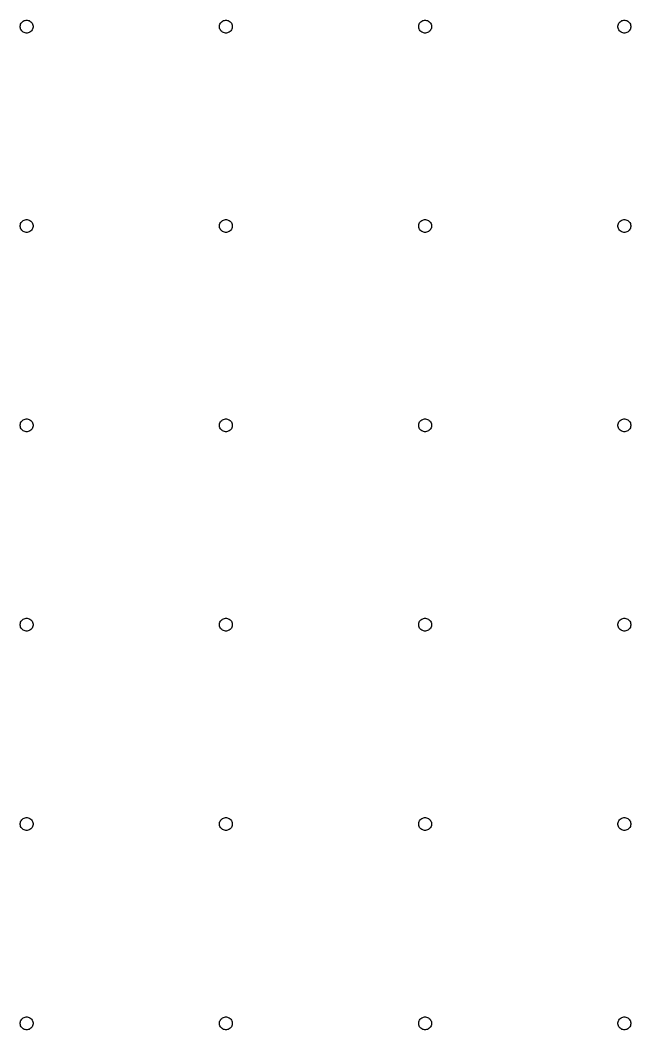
# Model space of a CAD drawing. Extents: x 184 to 397, y -389 to -28.
# Drawn here: x 184.4 to 291.6, y -389.2 to -212 of the extents above; entities that cross this region are included whole.
import ezdxf

# ---------------------------------------------------------------- set-up
doc = ezdxf.new("R2010")
doc.units = 0
doc.layers.add('BLACK', color=7, linetype='CONTINUOUS')

msp = doc.modelspace()

# ---------------------------------------------------------------- linework, layer by layer
at = {"layer": 'BLACK', "linetype": 'CONTINUOUS'}
for p, q in [((184.401222, -212.836206), (184.456016, -212.667567)), ((184.456016, -212.667567), (184.536517, -212.509576)), ((184.536517, -212.509576), (184.640741, -212.366123)), ((184.640741, -212.366123), (184.766124, -212.24074)), ((184.766124, -212.24074), (184.909577, -212.136516)), ((184.909577, -212.136516), (185.067568, -212.056015)), ((185.067568, -212.056015), (185.236207, -212.001221)), ((185.236207, -212.001221), (185.411341, -211.973482)), ((185.411341, -211.973482), (185.588659, -211.973482)), ((185.588659, -211.973482), (185.763793, -212.001221)), ((185.763793, -212.001221), (185.932432, -212.056015)), ((185.932432, -212.056015), (186.090423, -212.136516)), ((186.090423, -212.136516), (186.233876, -212.24074)), ((186.233876, -212.24074), (186.359259, -212.366123)), ((186.359259, -212.366123), (186.463483, -212.509576)), ((186.463483, -212.509576), (186.543984, -212.667567)), ((186.543984, -212.667567), (186.598778, -212.836206)), ((219.401222, -212.836206), (219.456016, -212.667567)), ((219.456016, -212.667567), (219.536517, -212.509576)), ((219.536517, -212.509576), (219.640741, -212.366123)), ((219.640741, -212.366123), (219.766124, -212.24074)), ((219.766124, -212.24074), (219.909577, -212.136516)), ((219.909577, -212.136516), (220.067568, -212.056015)), ((220.067568, -212.056015), (220.236207, -212.001221)), ((220.236207, -212.001221), (220.411341, -211.973482)), ((220.411341, -211.973482), (220.588659, -211.973482)), ((220.588659, -211.973482), (220.763793, -212.001221)), ((220.763793, -212.001221), (220.932432, -212.056015)), ((220.932432, -212.056015), (221.090423, -212.136516)), ((221.090423, -212.136516), (221.233876, -212.24074)), ((221.233876, -212.24074), (221.359259, -212.366123)), ((221.359259, -212.366123), (221.463483, -212.509576)), ((221.463483, -212.509576), (221.543984, -212.667567)), ((221.543984, -212.667567), (221.598778, -212.836206)), ((254.401222, -212.836206), (254.456016, -212.667567)), ((254.456016, -212.667567), (254.536517, -212.509576)), ((254.536517, -212.509576), (254.640741, -212.366123)), ((254.640741, -212.366123), (254.766124, -212.24074)), ((254.766124, -212.24074), (254.909577, -212.136516)), ((254.909577, -212.136516), (255.067568, -212.056015)), ((255.067568, -212.056015), (255.236207, -212.001221)), ((255.236207, -212.001221), (255.411341, -211.973482)), ((255.411341, -211.973482), (255.588659, -211.973482)), ((255.588659, -211.973482), (255.763793, -212.001221)), ((255.763793, -212.001221), (255.932432, -212.056015)), ((255.932432, -212.056015), (256.090423, -212.136516)), ((256.090423, -212.136516), (256.233876, -212.24074)), ((256.233876, -212.24074), (256.359259, -212.366123)), ((256.359259, -212.366123), (256.463483, -212.509576)), ((256.463483, -212.509576), (256.543984, -212.667567)), ((256.543984, -212.667567), (256.598778, -212.836206)), ((289.401222, -212.836206), (289.456016, -212.667567)), ((289.456016, -212.667567), (289.536517, -212.509576)), ((289.536517, -212.509576), (289.640741, -212.366123)), ((289.640741, -212.366123), (289.766124, -212.24074)), ((289.766124, -212.24074), (289.909577, -212.136516)), ((289.909577, -212.136516), (290.067568, -212.056015)), ((290.067568, -212.056015), (290.236207, -212.001221)), ((290.236207, -212.001221), (290.411341, -211.973482)), ((290.411341, -211.973482), (290.588659, -211.973482)), ((290.588659, -211.973482), (290.763793, -212.001221)), ((290.763793, -212.001221), (290.932432, -212.056015)), ((290.932432, -212.056015), (291.090423, -212.136516)), ((291.090423, -212.136516), (291.233876, -212.24074)), ((291.233876, -212.24074), (291.359259, -212.366123)), ((291.359259, -212.366123), (291.463483, -212.509576)), ((291.463483, -212.509576), (291.543984, -212.667567)), ((291.543984, -212.667567), (291.598778, -212.836206)), ((184.373483, -213.01134), (184.401222, -212.836206)), ((184.373483, -213.188658), (184.373483, -213.01134)), ((184.401222, -213.363792), (184.373483, -213.188658)), ((184.456016, -213.532431), (184.401222, -213.363792)), ((184.536517, -213.690422), (184.456016, -213.532431)), ((184.640741, -213.833875), (184.536517, -213.690422)), ((184.766124, -213.959258), (184.640741, -213.833875)), ((184.909577, -214.063482), (184.766124, -213.959258)), ((185.067568, -214.143983), (184.909577, -214.063482)), ((185.236207, -214.198777), (185.067568, -214.143983)), ((185.411341, -214.226516), (185.236207, -214.198777)), ((185.588659, -214.226516), (185.411341, -214.226516)), ((185.763793, -214.198777), (185.588659, -214.226516)), ((185.932432, -214.143983), (185.763793, -214.198777)), ((186.090423, -214.063482), (185.932432, -214.143983)), ((186.233876, -213.959258), (186.090423, -214.063482)), ((186.359259, -213.833875), (186.233876, -213.959258)), ((186.463483, -213.690422), (186.359259, -213.833875)), ((186.543984, -213.532431), (186.463483, -213.690422)), ((186.598778, -213.363792), (186.543984, -213.532431)), ((186.598778, -212.836206), (186.626517, -213.01134)), ((186.626517, -213.188658), (186.598778, -213.363792)), ((186.626517, -213.01134), (186.626517, -213.188658)), ((219.373483, -213.01134), (219.401222, -212.836206)), ((219.373483, -213.188658), (219.373483, -213.01134)), ((219.401222, -213.363792), (219.373483, -213.188658)), ((219.456016, -213.532431), (219.401222, -213.363792)), ((219.536517, -213.690422), (219.456016, -213.532431)), ((219.640741, -213.833875), (219.536517, -213.690422)), ((219.766124, -213.959258), (219.640741, -213.833875)), ((219.909577, -214.063482), (219.766124, -213.959258)), ((220.067568, -214.143983), (219.909577, -214.063482)), ((220.236207, -214.198777), (220.067568, -214.143983)), ((220.411341, -214.226516), (220.236207, -214.198777)), ((220.588659, -214.226516), (220.411341, -214.226516)), ((220.763793, -214.198777), (220.588659, -214.226516)), ((220.932432, -214.143983), (220.763793, -214.198777)), ((221.090423, -214.063482), (220.932432, -214.143983)), ((221.233876, -213.959258), (221.090423, -214.063482)), ((221.359259, -213.833875), (221.233876, -213.959258)), ((221.463483, -213.690422), (221.359259, -213.833875)), ((221.543984, -213.532431), (221.463483, -213.690422)), ((221.598778, -213.363792), (221.543984, -213.532431)), ((221.598778, -212.836206), (221.626517, -213.01134)), ((221.626517, -213.188658), (221.598778, -213.363792)), ((221.626517, -213.01134), (221.626517, -213.188658)), ((254.373483, -213.01134), (254.401222, -212.836206)), ((254.373483, -213.188658), (254.373483, -213.01134)), ((254.401222, -213.363792), (254.373483, -213.188658)), ((254.456016, -213.532431), (254.401222, -213.363792)), ((254.536517, -213.690422), (254.456016, -213.532431)), ((254.640741, -213.833875), (254.536517, -213.690422)), ((254.766124, -213.959258), (254.640741, -213.833875)), ((254.909577, -214.063482), (254.766124, -213.959258)), ((255.067568, -214.143983), (254.909577, -214.063482)), ((255.236207, -214.198777), (255.067568, -214.143983)), ((255.411341, -214.226516), (255.236207, -214.198777)), ((255.588659, -214.226516), (255.411341, -214.226516)), ((255.763793, -214.198777), (255.588659, -214.226516)), ((255.932432, -214.143983), (255.763793, -214.198777)), ((256.090423, -214.063482), (255.932432, -214.143983)), ((256.233876, -213.959258), (256.090423, -214.063482)), ((256.359259, -213.833875), (256.233876, -213.959258)), ((256.463483, -213.690422), (256.359259, -213.833875)), ((256.543984, -213.532431), (256.463483, -213.690422)), ((256.598778, -213.363792), (256.543984, -213.532431)), ((256.598778, -212.836206), (256.626517, -213.01134)), ((256.626517, -213.188658), (256.598778, -213.363792)), ((256.626517, -213.01134), (256.626517, -213.188658)), ((289.373483, -213.01134), (289.401222, -212.836206)), ((289.373483, -213.188658), (289.373483, -213.01134)), ((289.401222, -213.363792), (289.373483, -213.188658)), ((289.456016, -213.532431), (289.401222, -213.363792)), ((289.536517, -213.690422), (289.456016, -213.532431)), ((289.640741, -213.833875), (289.536517, -213.690422)), ((289.766124, -213.959258), (289.640741, -213.833875)), ((289.909577, -214.063482), (289.766124, -213.959258)), ((290.067568, -214.143983), (289.909577, -214.063482)), ((290.236207, -214.198777), (290.067568, -214.143983)), ((290.411341, -214.226516), (290.236207, -214.198777)), ((290.588659, -214.226516), (290.411341, -214.226516)), ((290.763793, -214.198777), (290.588659, -214.226516)), ((290.932432, -214.143983), (290.763793, -214.198777)), ((291.090423, -214.063482), (290.932432, -214.143983)), ((291.233876, -213.959258), (291.090423, -214.063482)), ((291.359259, -213.833875), (291.233876, -213.959258)), ((291.463483, -213.690422), (291.359259, -213.833875)), ((291.543984, -213.532431), (291.463483, -213.690422)), ((291.598778, -213.363792), (291.543984, -213.532431)), ((291.598778, -212.836206), (291.626517, -213.01134)), ((291.626517, -213.188658), (291.598778, -213.363792)), ((291.626517, -213.01134), (291.626517, -213.188658)), ((184.373483, -248.01134), (184.401222, -247.836206)), ((184.373483, -248.188658), (184.373483, -248.01134)), ((184.401222, -247.836206), (184.456016, -247.667567)), ((184.456016, -247.667567), (184.536517, -247.509576)), ((184.536517, -247.509576), (184.640741, -247.366123)), ((184.640741, -247.366123), (184.766124, -247.24074)), ((184.766124, -247.24074), (184.909577, -247.136516)), ((184.909577, -247.136516), (185.067568, -247.056015)), ((185.067568, -247.056015), (185.236207, -247.001221)), ((185.236207, -247.001221), (185.411341, -246.973482)), ((185.411341, -246.973482), (185.588659, -246.973482)), ((185.588659, -246.973482), (185.763793, -247.001221)), ((185.763793, -247.001221), (185.932432, -247.056015)), ((185.932432, -247.056015), (186.090423, -247.136516)), ((186.090423, -247.136516), (186.233876, -247.24074)), ((186.233876, -247.24074), (186.359259, -247.366123)), ((186.359259, -247.366123), (186.463483, -247.509576)), ((186.463483, -247.509576), (186.543984, -247.667567)), ((186.543984, -247.667567), (186.598778, -247.836206)), ((186.598778, -247.836206), (186.626517, -248.01134)), ((186.626517, -248.01134), (186.626517, -248.188658)), ((219.373483, -248.01134), (219.401222, -247.836206)), ((219.373483, -248.188658), (219.373483, -248.01134)), ((219.401222, -247.836206), (219.456016, -247.667567)), ((219.456016, -247.667567), (219.536517, -247.509576)), ((219.536517, -247.509576), (219.640741, -247.366123)), ((219.640741, -247.366123), (219.766124, -247.24074)), ((219.766124, -247.24074), (219.909577, -247.136516)), ((219.909577, -247.136516), (220.067568, -247.056015)), ((220.067568, -247.056015), (220.236207, -247.001221)), ((220.236207, -247.001221), (220.411341, -246.973482)), ((220.411341, -246.973482), (220.588659, -246.973482)), ((220.588659, -246.973482), (220.763793, -247.001221)), ((220.763793, -247.001221), (220.932432, -247.056015)), ((220.932432, -247.056015), (221.090423, -247.136516)), ((221.090423, -247.136516), (221.233876, -247.24074)), ((221.233876, -247.24074), (221.359259, -247.366123)), ((221.359259, -247.366123), (221.463483, -247.509576)), ((221.463483, -247.509576), (221.543984, -247.667567)), ((221.543984, -247.667567), (221.598778, -247.836206)), ((221.598778, -247.836206), (221.626517, -248.01134)), ((221.626517, -248.01134), (221.626517, -248.188658)), ((254.373483, -248.01134), (254.401222, -247.836206)), ((254.373483, -248.188658), (254.373483, -248.01134)), ((254.401222, -247.836206), (254.456016, -247.667567)), ((254.456016, -247.667567), (254.536517, -247.509576)), ((254.536517, -247.509576), (254.640741, -247.366123)), ((254.640741, -247.366123), (254.766124, -247.24074)), ((254.766124, -247.24074), (254.909577, -247.136516)), ((254.909577, -247.136516), (255.067568, -247.056015)), ((255.067568, -247.056015), (255.236207, -247.001221)), ((255.236207, -247.001221), (255.411341, -246.973482)), ((255.411341, -246.973482), (255.588659, -246.973482)), ((255.588659, -246.973482), (255.763793, -247.001221)), ((255.763793, -247.001221), (255.932432, -247.056015)), ((255.932432, -247.056015), (256.090423, -247.136516)), ((256.090423, -247.136516), (256.233876, -247.24074)), ((256.233876, -247.24074), (256.359259, -247.366123)), ((256.359259, -247.366123), (256.463483, -247.509576)), ((256.463483, -247.509576), (256.543984, -247.667567)), ((256.543984, -247.667567), (256.598778, -247.836206)), ((256.598778, -247.836206), (256.626517, -248.01134)), ((256.626517, -248.01134), (256.626517, -248.188658)), ((289.373483, -248.01134), (289.401222, -247.836206)), ((289.373483, -248.188658), (289.373483, -248.01134)), ((289.401222, -247.836206), (289.456016, -247.667567)), ((289.456016, -247.667567), (289.536517, -247.509576)), ((289.536517, -247.509576), (289.640741, -247.366123)), ((289.640741, -247.366123), (289.766124, -247.24074)), ((289.766124, -247.24074), (289.909577, -247.136516)), ((289.909577, -247.136516), (290.067568, -247.056015)), ((290.067568, -247.056015), (290.236207, -247.001221)), ((290.236207, -247.001221), (290.411341, -246.973482)), ((290.411341, -246.973482), (290.588659, -246.973482)), ((290.588659, -246.973482), (290.763793, -247.001221)), ((290.763793, -247.001221), (290.932432, -247.056015)), ((290.932432, -247.056015), (291.090423, -247.136516)), ((291.090423, -247.136516), (291.233876, -247.24074)), ((291.233876, -247.24074), (291.359259, -247.366123)), ((291.359259, -247.366123), (291.463483, -247.509576)), ((291.463483, -247.509576), (291.543984, -247.667567)), ((291.543984, -247.667567), (291.598778, -247.836206)), ((291.598778, -247.836206), (291.626517, -248.01134)), ((291.626517, -248.01134), (291.626517, -248.188658)), ((184.401222, -248.363792), (184.373483, -248.188658)), ((184.456016, -248.532431), (184.401222, -248.363792)), ((184.536517, -248.690422), (184.456016, -248.532431)), ((184.640741, -248.833875), (184.536517, -248.690422)), ((184.766124, -248.959258), (184.640741, -248.833875)), ((184.909577, -249.063482), (184.766124, -248.959258)), ((185.067568, -249.143983), (184.909577, -249.063482)), ((185.236207, -249.198777), (185.067568, -249.143983)), ((185.411341, -249.226516), (185.236207, -249.198777)), ((185.588659, -249.226516), (185.411341, -249.226516)), ((185.763793, -249.198777), (185.588659, -249.226516)), ((185.932432, -249.143983), (185.763793, -249.198777)), ((186.090423, -249.063482), (185.932432, -249.143983)), ((186.233876, -248.959258), (186.090423, -249.063482)), ((186.359259, -248.833875), (186.233876, -248.959258)), ((186.463483, -248.690422), (186.359259, -248.833875)), ((186.543984, -248.532431), (186.463483, -248.690422)), ((186.598778, -248.363792), (186.543984, -248.532431)), ((186.626517, -248.188658), (186.598778, -248.363792)), ((219.401222, -248.363792), (219.373483, -248.188658)), ((219.456016, -248.532431), (219.401222, -248.363792)), ((219.536517, -248.690422), (219.456016, -248.532431)), ((219.640741, -248.833875), (219.536517, -248.690422)), ((219.766124, -248.959258), (219.640741, -248.833875)), ((219.909577, -249.063482), (219.766124, -248.959258)), ((220.067568, -249.143983), (219.909577, -249.063482)), ((220.236207, -249.198777), (220.067568, -249.143983)), ((220.411341, -249.226516), (220.236207, -249.198777)), ((220.588659, -249.226516), (220.411341, -249.226516)), ((220.763793, -249.198777), (220.588659, -249.226516)), ((220.932432, -249.143983), (220.763793, -249.198777)), ((221.090423, -249.063482), (220.932432, -249.143983)), ((221.233876, -248.959258), (221.090423, -249.063482)), ((221.359259, -248.833875), (221.233876, -248.959258)), ((221.463483, -248.690422), (221.359259, -248.833875)), ((221.543984, -248.532431), (221.463483, -248.690422)), ((221.598778, -248.363792), (221.543984, -248.532431)), ((221.626517, -248.188658), (221.598778, -248.363792)), ((254.401222, -248.363792), (254.373483, -248.188658)), ((254.456016, -248.532431), (254.401222, -248.363792)), ((254.536517, -248.690422), (254.456016, -248.532431)), ((254.640741, -248.833875), (254.536517, -248.690422)), ((254.766124, -248.959258), (254.640741, -248.833875)), ((254.909577, -249.063482), (254.766124, -248.959258)), ((255.067568, -249.143983), (254.909577, -249.063482)), ((255.236207, -249.198777), (255.067568, -249.143983)), ((255.411341, -249.226516), (255.236207, -249.198777)), ((255.588659, -249.226516), (255.411341, -249.226516)), ((255.763793, -249.198777), (255.588659, -249.226516)), ((255.932432, -249.143983), (255.763793, -249.198777)), ((256.090423, -249.063482), (255.932432, -249.143983)), ((256.233876, -248.959258), (256.090423, -249.063482)), ((256.359259, -248.833875), (256.233876, -248.959258)), ((256.463483, -248.690422), (256.359259, -248.833875)), ((256.543984, -248.532431), (256.463483, -248.690422)), ((256.598778, -248.363792), (256.543984, -248.532431)), ((256.626517, -248.188658), (256.598778, -248.363792)), ((289.401222, -248.363792), (289.373483, -248.188658)), ((289.456016, -248.532431), (289.401222, -248.363792)), ((289.536517, -248.690422), (289.456016, -248.532431)), ((289.640741, -248.833875), (289.536517, -248.690422)), ((289.766124, -248.959258), (289.640741, -248.833875)), ((289.909577, -249.063482), (289.766124, -248.959258)), ((290.067568, -249.143983), (289.909577, -249.063482)), ((290.236207, -249.198777), (290.067568, -249.143983)), ((290.411341, -249.226516), (290.236207, -249.198777)), ((290.588659, -249.226516), (290.411341, -249.226516)), ((290.763793, -249.198777), (290.588659, -249.226516)), ((290.932432, -249.143983), (290.763793, -249.198777)), ((291.090423, -249.063482), (290.932432, -249.143983)), ((291.233876, -248.959258), (291.090423, -249.063482)), ((291.359259, -248.833875), (291.233876, -248.959258)), ((291.463483, -248.690422), (291.359259, -248.833875)), ((291.543984, -248.532431), (291.463483, -248.690422)), ((291.598778, -248.363792), (291.543984, -248.532431)), ((291.626517, -248.188658), (291.598778, -248.363792)), ((184.373483, -283.01134), (184.401222, -282.836206)), ((184.373483, -283.188658), (184.373483, -283.01134)), ((184.401222, -283.363792), (184.373483, -283.188658)), ((184.401222, -282.836206), (184.456016, -282.667567)), ((184.456016, -283.532431), (184.401222, -283.363792)), ((184.456016, -282.667567), (184.536517, -282.509576)), ((184.536517, -283.690422), (184.456016, -283.532431)), ((184.536517, -282.509576), (184.640741, -282.366123)), ((184.640741, -282.366123), (184.766124, -282.24074)), ((184.766124, -282.24074), (184.909577, -282.136516)), ((184.909577, -282.136516), (185.067568, -282.056015)), ((185.067568, -282.056015), (185.236207, -282.001221)), ((185.236207, -282.001221), (185.411341, -281.973482)), ((185.411341, -281.973482), (185.588659, -281.973482)), ((185.588659, -281.973482), (185.763793, -282.001221)), ((185.763793, -282.001221), (185.932432, -282.056015)), ((185.932432, -282.056015), (186.090423, -282.136516)), ((186.090423, -282.136516), (186.233876, -282.24074)), ((186.233876, -282.24074), (186.359259, -282.366123)), ((186.359259, -282.366123), (186.463483, -282.509576)), ((186.463483, -282.509576), (186.543984, -282.667567)), ((186.543984, -283.532431), (186.463483, -283.690422)), ((186.543984, -282.667567), (186.598778, -282.836206)), ((186.598778, -283.363792), (186.543984, -283.532431)), ((186.598778, -282.836206), (186.626517, -283.01134)), ((186.626517, -283.188658), (186.598778, -283.363792)), ((186.626517, -283.01134), (186.626517, -283.188658)), ((219.373483, -283.01134), (219.401222, -282.836206)), ((219.373483, -283.188658), (219.373483, -283.01134)), ((219.401222, -283.363792), (219.373483, -283.188658)), ((219.401222, -282.836206), (219.456016, -282.667567)), ((219.456016, -283.532431), (219.401222, -283.363792)), ((219.456016, -282.667567), (219.536517, -282.509576)), ((219.536517, -283.690422), (219.456016, -283.532431)), ((219.536517, -282.509576), (219.640741, -282.366123)), ((219.640741, -282.366123), (219.766124, -282.24074)), ((219.766124, -282.24074), (219.909577, -282.136516)), ((219.909577, -282.136516), (220.067568, -282.056015)), ((220.067568, -282.056015), (220.236207, -282.001221)), ((220.236207, -282.001221), (220.411341, -281.973482)), ((220.411341, -281.973482), (220.588659, -281.973482)), ((220.588659, -281.973482), (220.763793, -282.001221)), ((220.763793, -282.001221), (220.932432, -282.056015)), ((220.932432, -282.056015), (221.090423, -282.136516)), ((221.090423, -282.136516), (221.233876, -282.24074)), ((221.233876, -282.24074), (221.359259, -282.366123)), ((221.359259, -282.366123), (221.463483, -282.509576)), ((221.463483, -282.509576), (221.543984, -282.667567)), ((221.543984, -283.532431), (221.463483, -283.690422)), ((221.543984, -282.667567), (221.598778, -282.836206)), ((221.598778, -283.363792), (221.543984, -283.532431)), ((221.598778, -282.836206), (221.626517, -283.01134)), ((221.626517, -283.188658), (221.598778, -283.363792)), ((221.626517, -283.01134), (221.626517, -283.188658)), ((254.373483, -283.01134), (254.401222, -282.836206)), ((254.373483, -283.188658), (254.373483, -283.01134)), ((254.401222, -283.363792), (254.373483, -283.188658)), ((254.401222, -282.836206), (254.456016, -282.667567)), ((254.456016, -283.532431), (254.401222, -283.363792)), ((254.456016, -282.667567), (254.536517, -282.509576)), ((254.536517, -283.690422), (254.456016, -283.532431)), ((254.536517, -282.509576), (254.640741, -282.366123)), ((254.640741, -282.366123), (254.766124, -282.24074)), ((254.766124, -282.24074), (254.909577, -282.136516)), ((254.909577, -282.136516), (255.067568, -282.056015)), ((255.067568, -282.056015), (255.236207, -282.001221)), ((255.236207, -282.001221), (255.411341, -281.973482)), ((255.411341, -281.973482), (255.588659, -281.973482)), ((255.588659, -281.973482), (255.763793, -282.001221)), ((255.763793, -282.001221), (255.932432, -282.056015)), ((255.932432, -282.056015), (256.090423, -282.136516)), ((256.090423, -282.136516), (256.233876, -282.24074)), ((256.233876, -282.24074), (256.359259, -282.366123)), ((256.359259, -282.366123), (256.463483, -282.509576)), ((256.463483, -282.509576), (256.543984, -282.667567)), ((256.543984, -283.532431), (256.463483, -283.690422)), ((256.543984, -282.667567), (256.598778, -282.836206)), ((256.598778, -283.363792), (256.543984, -283.532431)), ((256.598778, -282.836206), (256.626517, -283.01134)), ((256.626517, -283.188658), (256.598778, -283.363792)), ((256.626517, -283.01134), (256.626517, -283.188658)), ((289.373483, -283.01134), (289.401222, -282.836206)), ((289.373483, -283.188658), (289.373483, -283.01134)), ((289.401222, -283.363792), (289.373483, -283.188658)), ((289.401222, -282.836206), (289.456016, -282.667567)), ((289.456016, -283.532431), (289.401222, -283.363792)), ((289.456016, -282.667567), (289.536517, -282.509576)), ((289.536517, -283.690422), (289.456016, -283.532431)), ((289.536517, -282.509576), (289.640741, -282.366123)), ((289.640741, -282.366123), (289.766124, -282.24074)), ((289.766124, -282.24074), (289.909577, -282.136516)), ((289.909577, -282.136516), (290.067568, -282.056015)), ((290.067568, -282.056015), (290.236207, -282.001221)), ((290.236207, -282.001221), (290.411341, -281.973482)), ((290.411341, -281.973482), (290.588659, -281.973482)), ((290.588659, -281.973482), (290.763793, -282.001221)), ((290.763793, -282.001221), (290.932432, -282.056015)), ((290.932432, -282.056015), (291.090423, -282.136516)), ((291.090423, -282.136516), (291.233876, -282.24074)), ((291.233876, -282.24074), (291.359259, -282.366123)), ((291.359259, -282.366123), (291.463483, -282.509576)), ((291.463483, -282.509576), (291.543984, -282.667567)), ((291.543984, -283.532431), (291.463483, -283.690422)), ((291.543984, -282.667567), (291.598778, -282.836206)), ((291.598778, -283.363792), (291.543984, -283.532431)), ((291.598778, -282.836206), (291.626517, -283.01134)), ((291.626517, -283.188658), (291.598778, -283.363792)), ((291.626517, -283.01134), (291.626517, -283.188658)), ((184.640741, -283.833875), (184.536517, -283.690422)), ((184.766124, -283.959258), (184.640741, -283.833875)), ((184.909577, -284.063482), (184.766124, -283.959258)), ((185.067568, -284.143983), (184.909577, -284.063482)), ((185.236207, -284.198777), (185.067568, -284.143983)), ((185.411341, -284.226516), (185.236207, -284.198777)), ((185.588659, -284.226516), (185.411341, -284.226516)), ((185.763793, -284.198777), (185.588659, -284.226516)), ((185.932432, -284.143983), (185.763793, -284.198777)), ((186.090423, -284.063482), (185.932432, -284.143983)), ((186.233876, -283.959258), (186.090423, -284.063482)), ((186.359259, -283.833875), (186.233876, -283.959258)), ((186.463483, -283.690422), (186.359259, -283.833875)), ((219.640741, -283.833875), (219.536517, -283.690422)), ((219.766124, -283.959258), (219.640741, -283.833875)), ((219.909577, -284.063482), (219.766124, -283.959258)), ((220.067568, -284.143983), (219.909577, -284.063482)), ((220.236207, -284.198777), (220.067568, -284.143983)), ((220.411341, -284.226516), (220.236207, -284.198777)), ((220.588659, -284.226516), (220.411341, -284.226516)), ((220.763793, -284.198777), (220.588659, -284.226516)), ((220.932432, -284.143983), (220.763793, -284.198777)), ((221.090423, -284.063482), (220.932432, -284.143983)), ((221.233876, -283.959258), (221.090423, -284.063482)), ((221.359259, -283.833875), (221.233876, -283.959258)), ((221.463483, -283.690422), (221.359259, -283.833875)), ((254.640741, -283.833875), (254.536517, -283.690422)), ((254.766124, -283.959258), (254.640741, -283.833875)), ((254.909577, -284.063482), (254.766124, -283.959258)), ((255.067568, -284.143983), (254.909577, -284.063482)), ((255.236207, -284.198777), (255.067568, -284.143983)), ((255.411341, -284.226516), (255.236207, -284.198777)), ((255.588659, -284.226516), (255.411341, -284.226516)), ((255.763793, -284.198777), (255.588659, -284.226516)), ((255.932432, -284.143983), (255.763793, -284.198777)), ((256.090423, -284.063482), (255.932432, -284.143983)), ((256.233876, -283.959258), (256.090423, -284.063482)), ((256.359259, -283.833875), (256.233876, -283.959258)), ((256.463483, -283.690422), (256.359259, -283.833875)), ((289.640741, -283.833875), (289.536517, -283.690422)), ((289.766124, -283.959258), (289.640741, -283.833875)), ((289.909577, -284.063482), (289.766124, -283.959258)), ((290.067568, -284.143983), (289.909577, -284.063482)), ((290.236207, -284.198777), (290.067568, -284.143983)), ((290.411341, -284.226516), (290.236207, -284.198777)), ((290.588659, -284.226516), (290.411341, -284.226516)), ((290.763793, -284.198777), (290.588659, -284.226516)), ((290.932432, -284.143983), (290.763793, -284.198777)), ((291.090423, -284.063482), (290.932432, -284.143983)), ((291.233876, -283.959258), (291.090423, -284.063482)), ((291.359259, -283.833875), (291.233876, -283.959258)), ((291.463483, -283.690422), (291.359259, -283.833875)), ((184.640741, -317.366123), (184.766124, -317.24074)), ((184.766124, -317.24074), (184.909577, -317.136516)), ((184.909577, -317.136516), (185.067568, -317.056015)), ((185.067568, -317.056015), (185.236207, -317.001221)), ((185.236207, -317.001221), (185.411341, -316.973482)), ((185.411341, -316.973482), (185.588659, -316.973482)), ((185.588659, -316.973482), (185.763793, -317.001221)), ((185.763793, -317.001221), (185.932432, -317.056015)), ((185.932432, -317.056015), (186.090423, -317.136516)), ((186.090423, -317.136516), (186.233876, -317.24074)), ((186.233876, -317.24074), (186.359259, -317.366123)), ((219.640741, -317.366123), (219.766124, -317.24074)), ((219.766124, -317.24074), (219.909577, -317.136516)), ((219.909577, -317.136516), (220.067568, -317.056015)), ((220.067568, -317.056015), (220.236207, -317.001221)), ((220.236207, -317.001221), (220.411341, -316.973482)), ((220.411341, -316.973482), (220.588659, -316.973482)), ((220.588659, -316.973482), (220.763793, -317.001221)), ((220.763793, -317.001221), (220.932432, -317.056015)), ((220.932432, -317.056015), (221.090423, -317.136516)), ((221.090423, -317.136516), (221.233876, -317.24074)), ((221.233876, -317.24074), (221.359259, -317.366123)), ((254.640741, -317.366123), (254.766124, -317.24074)), ((254.766124, -317.24074), (254.909577, -317.136516)), ((254.909577, -317.136516), (255.067568, -317.056015)), ((255.067568, -317.056015), (255.236207, -317.001221)), ((255.236207, -317.001221), (255.411341, -316.973482)), ((255.411341, -316.973482), (255.588659, -316.973482)), ((255.588659, -316.973482), (255.763793, -317.001221)), ((255.763793, -317.001221), (255.932432, -317.056015)), ((255.932432, -317.056015), (256.090423, -317.136516)), ((256.090423, -317.136516), (256.233876, -317.24074)), ((256.233876, -317.24074), (256.359259, -317.366123)), ((289.640741, -317.366123), (289.766124, -317.24074)), ((289.766124, -317.24074), (289.909577, -317.136516)), ((289.909577, -317.136516), (290.067568, -317.056015)), ((290.067568, -317.056015), (290.236207, -317.001221)), ((290.236207, -317.001221), (290.411341, -316.973482)), ((290.411341, -316.973482), (290.588659, -316.973482)), ((290.588659, -316.973482), (290.763793, -317.001221)), ((290.763793, -317.001221), (290.932432, -317.056015)), ((290.932432, -317.056015), (291.090423, -317.136516)), ((291.090423, -317.136516), (291.233876, -317.24074)), ((291.233876, -317.24074), (291.359259, -317.366123)), ((184.373483, -318.01134), (184.401222, -317.836206)), ((184.373483, -318.188658), (184.373483, -318.01134)), ((184.401222, -318.363792), (184.373483, -318.188658)), ((184.401222, -317.836206), (184.456016, -317.667567)), ((184.456016, -318.532431), (184.401222, -318.363792)), ((184.456016, -317.667567), (184.536517, -317.509576)), ((184.536517, -318.690422), (184.456016, -318.532431)), ((184.536517, -317.509576), (184.640741, -317.366123)), ((184.640741, -318.833875), (184.536517, -318.690422)), ((184.766124, -318.959258), (184.640741, -318.833875)), ((184.909577, -319.063482), (184.766124, -318.959258)), ((186.233876, -318.959258), (186.090423, -319.063482)), ((186.359259, -318.833875), (186.233876, -318.959258)), ((186.359259, -317.366123), (186.463483, -317.509576)), ((186.463483, -318.690422), (186.359259, -318.833875)), ((186.463483, -317.509576), (186.543984, -317.667567)), ((186.543984, -318.532431), (186.463483, -318.690422)), ((186.543984, -317.667567), (186.598778, -317.836206)), ((186.598778, -318.363792), (186.543984, -318.532431)), ((186.598778, -317.836206), (186.626517, -318.01134)), ((186.626517, -318.188658), (186.598778, -318.363792)), ((186.626517, -318.01134), (186.626517, -318.188658)), ((219.373483, -318.01134), (219.401222, -317.836206)), ((219.373483, -318.188658), (219.373483, -318.01134)), ((219.401222, -318.363792), (219.373483, -318.188658)), ((219.401222, -317.836206), (219.456016, -317.667567)), ((219.456016, -318.532431), (219.401222, -318.363792)), ((219.456016, -317.667567), (219.536517, -317.509576)), ((219.536517, -318.690422), (219.456016, -318.532431)), ((219.536517, -317.509576), (219.640741, -317.366123)), ((219.640741, -318.833875), (219.536517, -318.690422)), ((219.766124, -318.959258), (219.640741, -318.833875)), ((219.909577, -319.063482), (219.766124, -318.959258)), ((221.233876, -318.959258), (221.090423, -319.063482)), ((221.359259, -318.833875), (221.233876, -318.959258)), ((221.359259, -317.366123), (221.463483, -317.509576)), ((221.463483, -318.690422), (221.359259, -318.833875)), ((221.463483, -317.509576), (221.543984, -317.667567)), ((221.543984, -318.532431), (221.463483, -318.690422)), ((221.543984, -317.667567), (221.598778, -317.836206)), ((221.598778, -318.363792), (221.543984, -318.532431)), ((221.598778, -317.836206), (221.626517, -318.01134)), ((221.626517, -318.188658), (221.598778, -318.363792)), ((221.626517, -318.01134), (221.626517, -318.188658)), ((254.373483, -318.01134), (254.401222, -317.836206)), ((254.373483, -318.188658), (254.373483, -318.01134)), ((254.401222, -318.363792), (254.373483, -318.188658)), ((254.401222, -317.836206), (254.456016, -317.667567)), ((254.456016, -318.532431), (254.401222, -318.363792)), ((254.456016, -317.667567), (254.536517, -317.509576)), ((254.536517, -318.690422), (254.456016, -318.532431)), ((254.536517, -317.509576), (254.640741, -317.366123)), ((254.640741, -318.833875), (254.536517, -318.690422)), ((254.766124, -318.959258), (254.640741, -318.833875)), ((254.909577, -319.063482), (254.766124, -318.959258)), ((256.233876, -318.959258), (256.090423, -319.063482)), ((256.359259, -318.833875), (256.233876, -318.959258)), ((256.359259, -317.366123), (256.463483, -317.509576)), ((256.463483, -318.690422), (256.359259, -318.833875)), ((256.463483, -317.509576), (256.543984, -317.667567)), ((256.543984, -318.532431), (256.463483, -318.690422)), ((256.543984, -317.667567), (256.598778, -317.836206)), ((256.598778, -318.363792), (256.543984, -318.532431)), ((256.598778, -317.836206), (256.626517, -318.01134)), ((256.626517, -318.188658), (256.598778, -318.363792)), ((256.626517, -318.01134), (256.626517, -318.188658)), ((289.373483, -318.01134), (289.401222, -317.836206)), ((289.373483, -318.188658), (289.373483, -318.01134)), ((289.401222, -318.363792), (289.373483, -318.188658)), ((289.401222, -317.836206), (289.456016, -317.667567)), ((289.456016, -318.532431), (289.401222, -318.363792)), ((289.456016, -317.667567), (289.536517, -317.509576)), ((289.536517, -318.690422), (289.456016, -318.532431)), ((289.536517, -317.509576), (289.640741, -317.366123)), ((289.640741, -318.833875), (289.536517, -318.690422)), ((289.766124, -318.959258), (289.640741, -318.833875)), ((289.909577, -319.063482), (289.766124, -318.959258)), ((291.233876, -318.959258), (291.090423, -319.063482)), ((291.359259, -318.833875), (291.233876, -318.959258)), ((291.359259, -317.366123), (291.463483, -317.509576)), ((291.463483, -318.690422), (291.359259, -318.833875)), ((291.463483, -317.509576), (291.543984, -317.667567)), ((291.543984, -318.532431), (291.463483, -318.690422)), ((291.543984, -317.667567), (291.598778, -317.836206)), ((291.598778, -318.363792), (291.543984, -318.532431)), ((291.598778, -317.836206), (291.626517, -318.01134)), ((291.626517, -318.188658), (291.598778, -318.363792)), ((291.626517, -318.01134), (291.626517, -318.188658)), ((185.067568, -319.143983), (184.909577, -319.063482)), ((185.236207, -319.198777), (185.067568, -319.143983)), ((185.411341, -319.226516), (185.236207, -319.198777)), ((185.588659, -319.226516), (185.411341, -319.226516)), ((185.763793, -319.198777), (185.588659, -319.226516)), ((185.932432, -319.143983), (185.763793, -319.198777)), ((186.090423, -319.063482), (185.932432, -319.143983)), ((220.067568, -319.143983), (219.909577, -319.063482)), ((220.236207, -319.198777), (220.067568, -319.143983)), ((220.411341, -319.226516), (220.236207, -319.198777)), ((220.588659, -319.226516), (220.411341, -319.226516)), ((220.763793, -319.198777), (220.588659, -319.226516)), ((220.932432, -319.143983), (220.763793, -319.198777)), ((221.090423, -319.063482), (220.932432, -319.143983)), ((255.067568, -319.143983), (254.909577, -319.063482)), ((255.236207, -319.198777), (255.067568, -319.143983)), ((255.411341, -319.226516), (255.236207, -319.198777)), ((255.588659, -319.226516), (255.411341, -319.226516)), ((255.763793, -319.198777), (255.588659, -319.226516)), ((255.932432, -319.143983), (255.763793, -319.198777)), ((256.090423, -319.063482), (255.932432, -319.143983)), ((290.067568, -319.143983), (289.909577, -319.063482)), ((290.236207, -319.198777), (290.067568, -319.143983)), ((290.411341, -319.226516), (290.236207, -319.198777)), ((290.588659, -319.226516), (290.411341, -319.226516)), ((290.763793, -319.198777), (290.588659, -319.226516)), ((290.932432, -319.143983), (290.763793, -319.198777)), ((291.090423, -319.063482), (290.932432, -319.143983)), ((184.401222, -352.836206), (184.456016, -352.667567)), ((184.456016, -352.667567), (184.536517, -352.509576)), ((184.536517, -352.509576), (184.640741, -352.366123)), ((184.640741, -352.366123), (184.766124, -352.24074)), ((184.766124, -352.24074), (184.909577, -352.136516)), ((184.909577, -352.136516), (185.067568, -352.056015)), ((185.067568, -352.056015), (185.236207, -352.001221)), ((185.236207, -352.001221), (185.411341, -351.973482)), ((185.411341, -351.973482), (185.588659, -351.973482)), ((185.588659, -351.973482), (185.763793, -352.001221)), ((185.763793, -352.001221), (185.932432, -352.056015)), ((185.932432, -352.056015), (186.090423, -352.136516)), ((186.090423, -352.136516), (186.233876, -352.24074)), ((186.233876, -352.24074), (186.359259, -352.366123)), ((186.359259, -352.366123), (186.463483, -352.509576)), ((186.463483, -352.509576), (186.543984, -352.667567)), ((186.543984, -352.667567), (186.598778, -352.836206)), ((219.401222, -352.836206), (219.456016, -352.667567)), ((219.456016, -352.667567), (219.536517, -352.509576)), ((219.536517, -352.509576), (219.640741, -352.366123)), ((219.640741, -352.366123), (219.766124, -352.24074)), ((219.766124, -352.24074), (219.909577, -352.136516)), ((219.909577, -352.136516), (220.067568, -352.056015)), ((220.067568, -352.056015), (220.236207, -352.001221)), ((220.236207, -352.001221), (220.411341, -351.973482)), ((220.411341, -351.973482), (220.588659, -351.973482)), ((220.588659, -351.973482), (220.763793, -352.001221)), ((220.763793, -352.001221), (220.932432, -352.056015)), ((220.932432, -352.056015), (221.090423, -352.136516)), ((221.090423, -352.136516), (221.233876, -352.24074)), ((221.233876, -352.24074), (221.359259, -352.366123)), ((221.359259, -352.366123), (221.463483, -352.509576)), ((221.463483, -352.509576), (221.543984, -352.667567)), ((221.543984, -352.667567), (221.598778, -352.836206)), ((254.401222, -352.836206), (254.456016, -352.667567)), ((254.456016, -352.667567), (254.536517, -352.509576)), ((254.536517, -352.509576), (254.640741, -352.366123)), ((254.640741, -352.366123), (254.766124, -352.24074)), ((254.766124, -352.24074), (254.909577, -352.136516)), ((254.909577, -352.136516), (255.067568, -352.056015)), ((255.067568, -352.056015), (255.236207, -352.001221)), ((255.236207, -352.001221), (255.411341, -351.973482)), ((255.411341, -351.973482), (255.588659, -351.973482)), ((255.588659, -351.973482), (255.763793, -352.001221)), ((255.763793, -352.001221), (255.932432, -352.056015)), ((255.932432, -352.056015), (256.090423, -352.136516)), ((256.090423, -352.136516), (256.233876, -352.24074)), ((256.233876, -352.24074), (256.359259, -352.366123)), ((256.359259, -352.366123), (256.463483, -352.509576)), ((256.463483, -352.509576), (256.543984, -352.667567)), ((256.543984, -352.667567), (256.598778, -352.836206)), ((289.401222, -352.836206), (289.456016, -352.667567)), ((289.456016, -352.667567), (289.536517, -352.509576)), ((289.536517, -352.509576), (289.640741, -352.366123)), ((289.640741, -352.366123), (289.766124, -352.24074)), ((289.766124, -352.24074), (289.909577, -352.136516)), ((289.909577, -352.136516), (290.067568, -352.056015)), ((290.067568, -352.056015), (290.236207, -352.001221)), ((290.236207, -352.001221), (290.411341, -351.973482)), ((290.411341, -351.973482), (290.588659, -351.973482)), ((290.588659, -351.973482), (290.763793, -352.001221)), ((290.763793, -352.001221), (290.932432, -352.056015)), ((290.932432, -352.056015), (291.090423, -352.136516)), ((291.090423, -352.136516), (291.233876, -352.24074)), ((291.233876, -352.24074), (291.359259, -352.366123)), ((291.359259, -352.366123), (291.463483, -352.509576)), ((291.463483, -352.509576), (291.543984, -352.667567)), ((291.543984, -352.667567), (291.598778, -352.836206)), ((184.373483, -353.01134), (184.401222, -352.836206)), ((184.373483, -353.188658), (184.373483, -353.01134)), ((184.401222, -353.363792), (184.373483, -353.188658)), ((184.456016, -353.532431), (184.401222, -353.363792)), ((184.536517, -353.690422), (184.456016, -353.532431)), ((184.640741, -353.833875), (184.536517, -353.690422)), ((184.766124, -353.959258), (184.640741, -353.833875)), ((184.909577, -354.063482), (184.766124, -353.959258)), ((185.067568, -354.143983), (184.909577, -354.063482)), ((185.236207, -354.198777), (185.067568, -354.143983)), ((185.411341, -354.226516), (185.236207, -354.198777)), ((185.588659, -354.226516), (185.411341, -354.226516)), ((185.763793, -354.198777), (185.588659, -354.226516)), ((185.932432, -354.143983), (185.763793, -354.198777)), ((186.090423, -354.063482), (185.932432, -354.143983)), ((186.233876, -353.959258), (186.090423, -354.063482)), ((186.359259, -353.833875), (186.233876, -353.959258)), ((186.463483, -353.690422), (186.359259, -353.833875)), ((186.543984, -353.532431), (186.463483, -353.690422)), ((186.598778, -353.363792), (186.543984, -353.532431)), ((186.598778, -352.836206), (186.626517, -353.01134)), ((186.626517, -353.188658), (186.598778, -353.363792)), ((186.626517, -353.01134), (186.626517, -353.188658)), ((219.373483, -353.01134), (219.401222, -352.836206)), ((219.373483, -353.188658), (219.373483, -353.01134)), ((219.401222, -353.363792), (219.373483, -353.188658)), ((219.456016, -353.532431), (219.401222, -353.363792)), ((219.536517, -353.690422), (219.456016, -353.532431)), ((219.640741, -353.833875), (219.536517, -353.690422)), ((219.766124, -353.959258), (219.640741, -353.833875)), ((219.909577, -354.063482), (219.766124, -353.959258)), ((220.067568, -354.143983), (219.909577, -354.063482)), ((220.236207, -354.198777), (220.067568, -354.143983)), ((220.411341, -354.226516), (220.236207, -354.198777)), ((220.588659, -354.226516), (220.411341, -354.226516)), ((220.763793, -354.198777), (220.588659, -354.226516)), ((220.932432, -354.143983), (220.763793, -354.198777)), ((221.090423, -354.063482), (220.932432, -354.143983)), ((221.233876, -353.959258), (221.090423, -354.063482)), ((221.359259, -353.833875), (221.233876, -353.959258)), ((221.463483, -353.690422), (221.359259, -353.833875)), ((221.543984, -353.532431), (221.463483, -353.690422)), ((221.598778, -353.363792), (221.543984, -353.532431)), ((221.598778, -352.836206), (221.626517, -353.01134)), ((221.626517, -353.188658), (221.598778, -353.363792)), ((221.626517, -353.01134), (221.626517, -353.188658)), ((254.373483, -353.01134), (254.401222, -352.836206)), ((254.373483, -353.188658), (254.373483, -353.01134)), ((254.401222, -353.363792), (254.373483, -353.188658)), ((254.456016, -353.532431), (254.401222, -353.363792)), ((254.536517, -353.690422), (254.456016, -353.532431)), ((254.640741, -353.833875), (254.536517, -353.690422)), ((254.766124, -353.959258), (254.640741, -353.833875)), ((254.909577, -354.063482), (254.766124, -353.959258)), ((255.067568, -354.143983), (254.909577, -354.063482)), ((255.236207, -354.198777), (255.067568, -354.143983)), ((255.411341, -354.226516), (255.236207, -354.198777)), ((255.588659, -354.226516), (255.411341, -354.226516)), ((255.763793, -354.198777), (255.588659, -354.226516)), ((255.932432, -354.143983), (255.763793, -354.198777)), ((256.090423, -354.063482), (255.932432, -354.143983)), ((256.233876, -353.959258), (256.090423, -354.063482)), ((256.359259, -353.833875), (256.233876, -353.959258)), ((256.463483, -353.690422), (256.359259, -353.833875)), ((256.543984, -353.532431), (256.463483, -353.690422)), ((256.598778, -353.363792), (256.543984, -353.532431)), ((256.598778, -352.836206), (256.626517, -353.01134)), ((256.626517, -353.188658), (256.598778, -353.363792)), ((256.626517, -353.01134), (256.626517, -353.188658)), ((289.373483, -353.01134), (289.401222, -352.836206)), ((289.373483, -353.188658), (289.373483, -353.01134)), ((289.401222, -353.363792), (289.373483, -353.188658)), ((289.456016, -353.532431), (289.401222, -353.363792)), ((289.536517, -353.690422), (289.456016, -353.532431)), ((289.640741, -353.833875), (289.536517, -353.690422)), ((289.766124, -353.959258), (289.640741, -353.833875)), ((289.909577, -354.063482), (289.766124, -353.959258)), ((290.067568, -354.143983), (289.909577, -354.063482)), ((290.236207, -354.198777), (290.067568, -354.143983)), ((290.411341, -354.226516), (290.236207, -354.198777)), ((290.588659, -354.226516), (290.411341, -354.226516)), ((290.763793, -354.198777), (290.588659, -354.226516)), ((290.932432, -354.143983), (290.763793, -354.198777)), ((291.090423, -354.063482), (290.932432, -354.143983)), ((291.233876, -353.959258), (291.090423, -354.063482)), ((291.359259, -353.833875), (291.233876, -353.959258)), ((291.463483, -353.690422), (291.359259, -353.833875)), ((291.543984, -353.532431), (291.463483, -353.690422)), ((291.598778, -353.363792), (291.543984, -353.532431)), ((291.598778, -352.836206), (291.626517, -353.01134)), ((291.626517, -353.188658), (291.598778, -353.363792)), ((291.626517, -353.01134), (291.626517, -353.188658)), ((184.373483, -388.01134), (184.401222, -387.836206)), ((184.373483, -388.188658), (184.373483, -388.01134)), ((184.401222, -387.836206), (184.456016, -387.667567)), ((184.456016, -387.667567), (184.536517, -387.509576)), ((184.536517, -387.509576), (184.640741, -387.366123)), ((184.640741, -387.366123), (184.766124, -387.24074)), ((184.766124, -387.24074), (184.909577, -387.136516)), ((184.909577, -387.136516), (185.067568, -387.056015)), ((185.067568, -387.056015), (185.236207, -387.001221)), ((185.236207, -387.001221), (185.411341, -386.973482)), ((185.411341, -386.973482), (185.588659, -386.973482)), ((185.588659, -386.973482), (185.763793, -387.001221)), ((185.763793, -387.001221), (185.932432, -387.056015)), ((185.932432, -387.056015), (186.090423, -387.136516)), ((186.090423, -387.136516), (186.233876, -387.24074)), ((186.233876, -387.24074), (186.359259, -387.366123)), ((186.359259, -387.366123), (186.463483, -387.509576)), ((186.463483, -387.509576), (186.543984, -387.667567)), ((186.543984, -387.667567), (186.598778, -387.836206)), ((186.598778, -387.836206), (186.626517, -388.01134)), ((186.626517, -388.01134), (186.626517, -388.188658)), ((219.373483, -388.01134), (219.401222, -387.836206)), ((219.373483, -388.188658), (219.373483, -388.01134)), ((219.401222, -387.836206), (219.456016, -387.667567)), ((219.456016, -387.667567), (219.536517, -387.509576)), ((219.536517, -387.509576), (219.640741, -387.366123)), ((219.640741, -387.366123), (219.766124, -387.24074)), ((219.766124, -387.24074), (219.909577, -387.136516)), ((219.909577, -387.136516), (220.067568, -387.056015)), ((220.067568, -387.056015), (220.236207, -387.001221)), ((220.236207, -387.001221), (220.411341, -386.973482)), ((220.411341, -386.973482), (220.588659, -386.973482)), ((220.588659, -386.973482), (220.763793, -387.001221)), ((220.763793, -387.001221), (220.932432, -387.056015)), ((220.932432, -387.056015), (221.090423, -387.136516)), ((221.090423, -387.136516), (221.233876, -387.24074)), ((221.233876, -387.24074), (221.359259, -387.366123)), ((221.359259, -387.366123), (221.463483, -387.509576)), ((221.463483, -387.509576), (221.543984, -387.667567)), ((221.543984, -387.667567), (221.598778, -387.836206)), ((221.598778, -387.836206), (221.626517, -388.01134)), ((221.626517, -388.01134), (221.626517, -388.188658)), ((254.373483, -388.01134), (254.401222, -387.836206)), ((254.373483, -388.188658), (254.373483, -388.01134)), ((254.401222, -387.836206), (254.456016, -387.667567)), ((254.456016, -387.667567), (254.536517, -387.509576)), ((254.536517, -387.509576), (254.640741, -387.366123)), ((254.640741, -387.366123), (254.766124, -387.24074)), ((254.766124, -387.24074), (254.909577, -387.136516)), ((254.909577, -387.136516), (255.067568, -387.056015)), ((255.067568, -387.056015), (255.236207, -387.001221)), ((255.236207, -387.001221), (255.411341, -386.973482)), ((255.411341, -386.973482), (255.588659, -386.973482)), ((255.588659, -386.973482), (255.763793, -387.001221)), ((255.763793, -387.001221), (255.932432, -387.056015)), ((255.932432, -387.056015), (256.090423, -387.136516)), ((256.090423, -387.136516), (256.233876, -387.24074)), ((256.233876, -387.24074), (256.359259, -387.366123)), ((256.359259, -387.366123), (256.463483, -387.509576)), ((256.463483, -387.509576), (256.543984, -387.667567)), ((256.543984, -387.667567), (256.598778, -387.836206)), ((256.598778, -387.836206), (256.626517, -388.01134)), ((256.626517, -388.01134), (256.626517, -388.188658)), ((289.373483, -388.01134), (289.401222, -387.836206)), ((289.373483, -388.188658), (289.373483, -388.01134)), ((289.401222, -387.836206), (289.456016, -387.667567)), ((289.456016, -387.667567), (289.536517, -387.509576)), ((289.536517, -387.509576), (289.640741, -387.366123)), ((289.640741, -387.366123), (289.766124, -387.24074)), ((289.766124, -387.24074), (289.909577, -387.136516)), ((289.909577, -387.136516), (290.067568, -387.056015)), ((290.067568, -387.056015), (290.236207, -387.001221)), ((290.236207, -387.001221), (290.411341, -386.973482)), ((290.411341, -386.973482), (290.588659, -386.973482)), ((290.588659, -386.973482), (290.763793, -387.001221)), ((290.763793, -387.001221), (290.932432, -387.056015)), ((290.932432, -387.056015), (291.090423, -387.136516)), ((291.090423, -387.136516), (291.233876, -387.24074)), ((291.233876, -387.24074), (291.359259, -387.366123)), ((291.359259, -387.366123), (291.463483, -387.509576)), ((291.463483, -387.509576), (291.543984, -387.667567)), ((291.543984, -387.667567), (291.598778, -387.836206)), ((291.598778, -387.836206), (291.626517, -388.01134)), ((291.626517, -388.01134), (291.626517, -388.188658)), ((184.401222, -388.363792), (184.373483, -388.188658)), ((184.456016, -388.532431), (184.401222, -388.363792)), ((184.536517, -388.690422), (184.456016, -388.532431)), ((184.640741, -388.833875), (184.536517, -388.690422)), ((184.766124, -388.959258), (184.640741, -388.833875)), ((184.909577, -389.063482), (184.766124, -388.959258)), ((185.067568, -389.143983), (184.909577, -389.063482)), ((185.236207, -389.198777), (185.067568, -389.143983)), ((185.411341, -389.226516), (185.236207, -389.198777)), ((185.588659, -389.226516), (185.411341, -389.226516)), ((185.763793, -389.198777), (185.588659, -389.226516)), ((185.932432, -389.143983), (185.763793, -389.198777)), ((186.090423, -389.063482), (185.932432, -389.143983)), ((186.233876, -388.959258), (186.090423, -389.063482)), ((186.359259, -388.833875), (186.233876, -388.959258)), ((186.463483, -388.690422), (186.359259, -388.833875)), ((186.543984, -388.532431), (186.463483, -388.690422)), ((186.598778, -388.363792), (186.543984, -388.532431)), ((186.626517, -388.188658), (186.598778, -388.363792)), ((219.401222, -388.363792), (219.373483, -388.188658)), ((219.456016, -388.532431), (219.401222, -388.363792)), ((219.536517, -388.690422), (219.456016, -388.532431)), ((219.640741, -388.833875), (219.536517, -388.690422)), ((219.766124, -388.959258), (219.640741, -388.833875)), ((219.909577, -389.063482), (219.766124, -388.959258)), ((220.067568, -389.143983), (219.909577, -389.063482)), ((220.236207, -389.198777), (220.067568, -389.143983)), ((220.411341, -389.226516), (220.236207, -389.198777)), ((220.588659, -389.226516), (220.411341, -389.226516)), ((220.763793, -389.198777), (220.588659, -389.226516)), ((220.932432, -389.143983), (220.763793, -389.198777)), ((221.090423, -389.063482), (220.932432, -389.143983)), ((221.233876, -388.959258), (221.090423, -389.063482)), ((221.359259, -388.833875), (221.233876, -388.959258)), ((221.463483, -388.690422), (221.359259, -388.833875)), ((221.543984, -388.532431), (221.463483, -388.690422)), ((221.598778, -388.363792), (221.543984, -388.532431)), ((221.626517, -388.188658), (221.598778, -388.363792)), ((254.401222, -388.363792), (254.373483, -388.188658)), ((254.456016, -388.532431), (254.401222, -388.363792)), ((254.536517, -388.690422), (254.456016, -388.532431)), ((254.640741, -388.833875), (254.536517, -388.690422)), ((254.766124, -388.959258), (254.640741, -388.833875)), ((254.909577, -389.063482), (254.766124, -388.959258)), ((255.067568, -389.143983), (254.909577, -389.063482)), ((255.236207, -389.198777), (255.067568, -389.143983)), ((255.411341, -389.226516), (255.236207, -389.198777)), ((255.588659, -389.226516), (255.411341, -389.226516)), ((255.763793, -389.198777), (255.588659, -389.226516)), ((255.932432, -389.143983), (255.763793, -389.198777)), ((256.090423, -389.063482), (255.932432, -389.143983)), ((256.233876, -388.959258), (256.090423, -389.063482)), ((256.359259, -388.833875), (256.233876, -388.959258)), ((256.463483, -388.690422), (256.359259, -388.833875)), ((256.543984, -388.532431), (256.463483, -388.690422)), ((256.598778, -388.363792), (256.543984, -388.532431)), ((256.626517, -388.188658), (256.598778, -388.363792)), ((289.401222, -388.363792), (289.373483, -388.188658)), ((289.456016, -388.532431), (289.401222, -388.363792)), ((289.536517, -388.690422), (289.456016, -388.532431)), ((289.640741, -388.833875), (289.536517, -388.690422)), ((289.766124, -388.959258), (289.640741, -388.833875)), ((289.909577, -389.063482), (289.766124, -388.959258)), ((290.067568, -389.143983), (289.909577, -389.063482)), ((290.236207, -389.198777), (290.067568, -389.143983)), ((290.411341, -389.226516), (290.236207, -389.198777)), ((290.588659, -389.226516), (290.411341, -389.226516)), ((290.763793, -389.198777), (290.588659, -389.226516)), ((290.932432, -389.143983), (290.763793, -389.198777)), ((291.090423, -389.063482), (290.932432, -389.143983)), ((291.233876, -388.959258), (291.090423, -389.063482)), ((291.359259, -388.833875), (291.233876, -388.959258)), ((291.463483, -388.690422), (291.359259, -388.833875)), ((291.543984, -388.532431), (291.463483, -388.690422)), ((291.598778, -388.363792), (291.543984, -388.532431)), ((291.626517, -388.188658), (291.598778, -388.363792))]:
    msp.add_line(p, q, dxfattribs=at)

doc.saveas('drawing.dxf')
